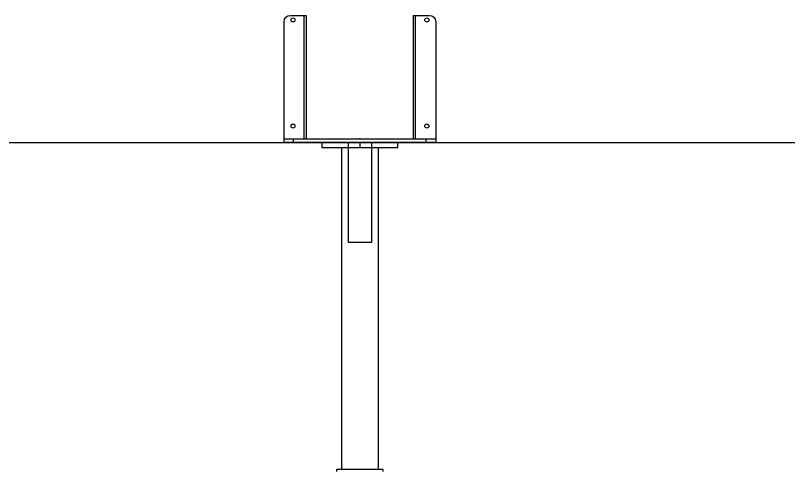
# Model space of a CAD drawing. Header units: millimetres. Extents: x 1924 to 471109, y -30014 to 109986.
# Drawn here: x 447300 to 448524, y 30584 to 31304 of the extents above; entities that cross this region are included whole.
import ezdxf

# ---------------------------------------------------------------- set-up
doc = ezdxf.new("R2010")
doc.units = ezdxf.units.MM
doc.header["$LTSCALE"] = 100
doc.linetypes.add('104', pattern=[4, 2, -2])
doc.layers.add('D NOSNIKY', color=7, linetype='Continuous', true_color=0x994d4d)
doc.layers.add('PERI_HELPLINE', color=140, linetype='Continuous', plot=False)
doc.layers.add('PERI_HIDDEN', color=30, linetype='104', plot=False)

msp = doc.modelspace()

# ---------------------------------------------------------------- linework, layer by layer
at = {"color": 0, "linetype": 'ByBlock'}
for p, q in [((447756.915, 31109.112), (447756.915, 31304.112)), ((447932.915, 31109.112), (447932.915, 31304.112)), ((447724.915, 31109.112), (447964.915, 31109.112))]:
    msp.add_line(p, q, dxfattribs=at).dxf.unprotected_set("ltscale", 0)
for p, q in [((447815.915, 31095.112), (447815.915, 30585.612)), ((447873.915, 31095.112), (447873.915, 30585.612))]:
    msp.add_line(p, q, dxfattribs=at)
msp.add_lwpolyline([(447929.915, 31109.112), (447929.915, 31304.112), (447954.915, 31304.112, -0.41421356), (447964.915, 31294.112), (447964.915, 31103.112), (447724.915, 31103.112), (447724.915, 31294.112, -0.41421356), (447734.915, 31304.112), (447759.915, 31304.112), (447759.915, 31109.112)], format="xyb", dxfattribs=at).dxf.unprotected_set("ltscale", 0)
msp.add_lwpolyline([(447904.915, 31103.112), (447784.915, 31103.112), (447784.915, 31095.112), (447904.915, 31095.112)], close=True)
msp.add_lwpolyline([(447881.915, 30582.612), (447881.915, 30585.612), (447807.915, 30585.612), (447807.915, 30582.612)], dxfattribs=at)
for centre in [(447738.915, 31297.112), (447950.915, 31297.112), (447738.915, 31129.112), (447950.915, 31129.112)]:
    msp.add_circle(centre, 3.25, dxfattribs=at).dxf.unprotected_set("ltscale", 0)
at = {"layer": 'D NOSNIKY'}
for p in [(434519.915, 31103.112), (444119.915, 31103.112)]:
    msp.add_line(p, (454139.915, 31103.112), dxfattribs=at)
at = {"layer": 'PERI_HELPLINE'}
for p, q in [((447739.915, 31103.112), (447739.915, 31109.112)), ((447844.915, 31103.112), (447844.915, 31095.112)), ((447949.915, 31103.112), (447949.915, 31109.112))]:
    msp.add_line(p, q, dxfattribs=at)
for p in [(447844.915, 31109.112), (447844.915, 31103.112), (447844.915, 31103.112)]:
    msp.add_point(p, dxfattribs=at)
at = {"layer": 'PERI_HIDDEN'}
msp.add_lwpolyline([(447826.176, 31103.112), (447826.176, 30945.612), (447863.653, 30945.612), (447863.653, 31103.112)], dxfattribs=at)

doc.saveas('drawing.dxf')
